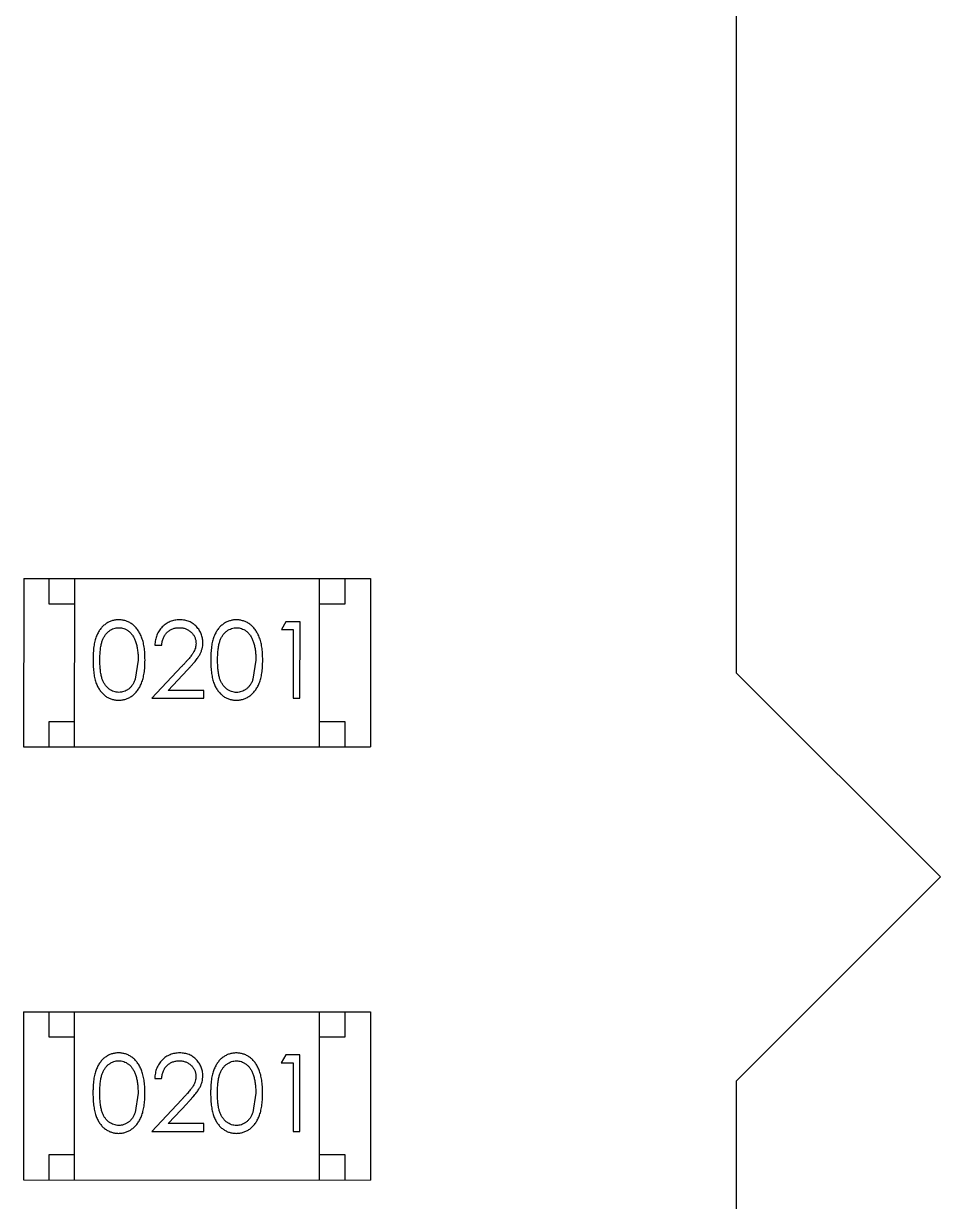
# Model space of a CAD drawing. Header units: millimetres. Extents: x 3 to 124, y -45 to 11.
# Drawn here: x 111.163 to 112.961, y -18.112 to -15.802 of the extents above; entities that cross this region are included whole.
import ezdxf

# ---------------------------------------------------------------- set-up
doc = ezdxf.new("R2010")
doc.units = ezdxf.units.MM
doc.header["$LTSCALE"] = 1.21
doc.header["$MEASUREMENT"] = 0
doc.layers.get('0').update_dxf_attribs({"linetype": 'CONTINUOUS'})

msp = doc.modelspace()

# ---------------------------------------------------------------- linework, layer by layer
at = {"color": 6, "linetype": 'Continuous'}
for p, q in [((112.561, -17.0758), (112.5613, -15.3358)), ((111.1634, -16.8906), (111.1633, -17.2206)), ((111.1634, -16.8906), (111.8434, -16.8907)), ((111.2134, -16.9406), (111.2134, -16.8906)), ((111.2633, -17.2206), (111.2634, -16.8906)), ((111.7433, -17.2207), (111.7434, -16.8907)), ((111.7934, -16.8907), (111.7934, -16.9407)), ((111.8434, -16.8907), (111.8433, -17.2207)), ((111.2634, -16.9406), (111.2134, -16.9406)), ((111.7934, -16.9407), (111.7434, -16.9407)), ((111.6774, -16.9754), (111.6686, -16.9908)), ((111.7052, -16.9754), (111.6774, -16.9754)), ((111.7051, -17.1254), (111.7052, -16.9754)), ((111.6686, -16.9908), (111.6917, -16.9908)), ((111.6917, -16.9908), (111.6917, -17.1254)), ((111.4205, -17.0215), (111.434, -17.0215)), ((111.3878, -17.0504), (111.3822, -17.0881)), ((111.4729, -17.0633), (111.4148, -17.1254)), ((111.4469, -17.11), (111.4844, -17.0699)), ((111.6186, -17.0504), (111.6129, -17.0881)), ((112.961, -17.4758), (112.561, -17.0758)), ((111.5167, -17.11), (111.4469, -17.11)), ((111.5167, -17.1254), (111.5167, -17.11)), ((111.4148, -17.1254), (111.5167, -17.1254)), ((111.6917, -17.1254), (111.7051, -17.1254)), ((111.2133, -17.1706), (111.2633, -17.1706)), ((111.2133, -17.2206), (111.2133, -17.1706)), ((111.7433, -17.1707), (111.7933, -17.1707)), ((111.7933, -17.1707), (111.7933, -17.2207)), ((111.1633, -17.2206), (111.8433, -17.2207)), ((112.5609, -17.8758), (112.961, -17.4758)), ((111.1632, -17.7401), (111.8432, -17.7402)), ((111.1632, -17.7401), (111.1632, -18.0701)), ((111.2132, -17.7901), (111.2132, -17.7401)), ((111.2632, -18.0701), (111.2632, -17.7401)), ((111.7432, -18.0702), (111.7432, -17.7402)), ((111.7932, -17.7402), (111.7932, -17.7902)), ((111.8432, -17.7402), (111.8432, -18.0702)), ((111.2632, -17.7901), (111.2132, -17.7901)), ((111.7932, -17.7902), (111.7432, -17.7902)), ((111.6773, -17.8249), (111.6685, -17.8403)), ((111.705, -17.8249), (111.6773, -17.8249)), ((111.705, -17.9749), (111.705, -17.8249)), ((111.6685, -17.8403), (111.6916, -17.8403)), ((111.6916, -17.8403), (111.6915, -17.9749)), ((111.4204, -17.871), (111.4339, -17.871)), ((112.5606, -19.6158), (112.5609, -17.8758)), ((111.3877, -17.8998), (111.382, -17.9375)), ((111.6185, -17.8999), (111.6128, -17.9376)), ((111.4728, -17.9128), (111.4146, -17.9748)), ((111.4467, -17.9594), (111.4843, -17.9194)), ((111.5165, -17.9595), (111.4467, -17.9594)), ((111.5165, -17.9748), (111.5165, -17.9595)), ((111.4146, -17.9748), (111.5165, -17.9748)), ((111.6915, -17.9749), (111.705, -17.9749)), ((111.2132, -18.0201), (111.2632, -18.0201)), ((111.2132, -18.0701), (111.2132, -18.0201)), ((111.7432, -18.0202), (111.7932, -18.0202)), ((111.7932, -18.0202), (111.7932, -18.0702)), ((111.1632, -18.0701), (111.8432, -18.0702))]:
    msp.add_line(p, q, dxfattribs=at)
for points, knots in [([(111.3496, -16.9715), (111.3484, -16.9715), (111.346, -16.9716), (111.3426, -16.972), (111.3392, -16.9726), (111.3359, -16.9736), (111.3327, -16.9747), (111.3296, -16.9762), (111.3266, -16.9779), (111.3236, -16.9799), (111.3208, -16.9821), (111.3181, -16.9845), (111.3157, -16.9872), (111.3133, -16.9902), (111.3112, -16.9934), (111.3092, -16.9968), (111.3073, -17.0006), (111.3057, -17.0045), (111.3042, -17.0088), (111.3029, -17.0135), (111.3018, -17.0186), (111.3009, -17.0242), (111.3002, -17.0301), (111.2997, -17.0365), (111.2994, -17.0433), (111.2994, -17.048), (111.2994, -17.0504)], [0, 0, 0, 0, 0.033742, 0.066533, 0.099153, 0.13154, 0.164087, 0.196563, 0.229707, 0.263315, 0.297504, 0.331686, 0.366482, 0.4021, 0.438958, 0.476748, 0.515985, 0.556589, 0.599519, 0.645765, 0.695487, 0.748721, 0.805687, 0.866754, 0.931405, 1, 1, 1, 1]), ([(111.4013, -17.0504), (111.4013, -17.0481), (111.4012, -17.0436), (111.4009, -17.0371), (111.4004, -17.0309), (111.3997, -17.025), (111.3987, -17.0195), (111.3976, -17.0144), (111.3961, -17.0097), (111.3945, -17.0052), (111.3927, -17.0012), (111.3908, -16.9973), (111.3887, -16.9938), (111.3865, -16.9905), (111.384, -16.9874), (111.3815, -16.9846), (111.3788, -16.9821), (111.3759, -16.9799), (111.3729, -16.9779), (111.3698, -16.9762), (111.3666, -16.9747), (111.3634, -16.9736), (111.3601, -16.9726), (111.3566, -16.972), (111.3531, -16.9716), (111.3507, -16.9715), (111.3496, -16.9715)], [0, 0, 0, 0, 0.065278, 0.127205, 0.186168, 0.241675, 0.294115, 0.343609, 0.390387, 0.434463, 0.476646, 0.517002, 0.555936, 0.593716, 0.630057, 0.665601, 0.700745, 0.734917, 0.768681, 0.802087, 0.834849, 0.867433, 0.900138, 0.932806, 0.966212, 1, 1, 1, 1]), ([(111.4695, -16.9715), (111.4678, -16.9716), (111.4645, -16.9716), (111.4597, -16.9723), (111.455, -16.9734), (111.4506, -16.9749), (111.4464, -16.977), (111.4424, -16.9794), (111.4386, -16.9822), (111.435, -16.9855), (111.4317, -16.9891), (111.4289, -16.993), (111.4264, -16.9972), (111.4244, -17.0016), (111.4228, -17.0062), (111.4216, -17.0111), (111.4208, -17.0162), (111.4206, -17.0197), (111.4205, -17.0215)], [0, 0, 0, 0, 0.06445, 0.126725, 0.187421, 0.247417, 0.306749, 0.366595, 0.427749, 0.490235, 0.553031, 0.614805, 0.676505, 0.738096, 0.801021, 0.864897, 0.931209, 1, 1, 1, 1]), ([(111.5148, -17.0161), (111.5147, -17.0146), (111.5146, -17.0117), (111.5141, -17.0074), (111.5131, -17.0033), (111.5117, -16.9992), (111.5099, -16.9954), (111.5078, -16.9917), (111.5052, -16.9881), (111.5023, -16.9848), (111.4991, -16.9816), (111.4955, -16.979), (111.4918, -16.9767), (111.4878, -16.9747), (111.4836, -16.9733), (111.4791, -16.9723), (111.4744, -16.9716), (111.4711, -16.9716), (111.4695, -16.9715)], [0, 0, 0, 0, 0.06271, 0.123347, 0.183401, 0.242828, 0.302097, 0.36242, 0.423725, 0.487032, 0.550491, 0.612709, 0.674265, 0.73617, 0.799211, 0.863483, 0.930525, 1, 1, 1, 1]), ([(111.5803, -16.9715), (111.5791, -16.9716), (111.5768, -16.9716), (111.5734, -16.972), (111.57, -16.9727), (111.5667, -16.9736), (111.5635, -16.9748), (111.5604, -16.9762), (111.5573, -16.9779), (111.5544, -16.9799), (111.5516, -16.9821), (111.5489, -16.9846), (111.5464, -16.9873), (111.5441, -16.9902), (111.542, -16.9935), (111.5399, -16.9969), (111.5381, -17.0006), (111.5364, -17.0046), (111.5349, -17.0089), (111.5337, -17.0136), (111.5325, -17.0187), (111.5317, -17.0242), (111.531, -17.0302), (111.5305, -17.0366), (111.5302, -17.0434), (111.5302, -17.048), (111.5302, -17.0504)], [0, 0, 0, 0, 0.033742, 0.066533, 0.099153, 0.13154, 0.164087, 0.196563, 0.229707, 0.263315, 0.297504, 0.331686, 0.366482, 0.4021, 0.438958, 0.476748, 0.515985, 0.556589, 0.599519, 0.645765, 0.695487, 0.748721, 0.805687, 0.866754, 0.931405, 1, 1, 1, 1]), ([(111.6321, -17.0505), (111.6321, -17.0482), (111.632, -17.0437), (111.6317, -17.0371), (111.6312, -17.0309), (111.6304, -17.0251), (111.6295, -17.0196), (111.6283, -17.0145), (111.6269, -17.0097), (111.6253, -17.0053), (111.6235, -17.0012), (111.6216, -16.9974), (111.6195, -16.9938), (111.6172, -16.9905), (111.6148, -16.9875), (111.6122, -16.9847), (111.6095, -16.9822), (111.6066, -16.9799), (111.6037, -16.9779), (111.6006, -16.9762), (111.5974, -16.9748), (111.5942, -16.9736), (111.5908, -16.9727), (111.5874, -16.972), (111.5839, -16.9716), (111.5815, -16.9716), (111.5803, -16.9715)], [0, 0, 0, 0, 0.065278, 0.127205, 0.186168, 0.241675, 0.294115, 0.343609, 0.390387, 0.434463, 0.476646, 0.517002, 0.555936, 0.593716, 0.630057, 0.665601, 0.700745, 0.734917, 0.768681, 0.802087, 0.834849, 0.867433, 0.900138, 0.932806, 0.966212, 1, 1, 1, 1]), ([(111.3128, -17.0503), (111.3129, -17.0483), (111.3129, -17.0444), (111.3131, -17.0388), (111.3135, -17.0335), (111.314, -17.0286), (111.3146, -17.0241), (111.3154, -17.0199), (111.3163, -17.0162), (111.3174, -17.0127), (111.3187, -17.0096), (111.32, -17.0067), (111.3215, -17.004), (111.3232, -17.0015), (111.3249, -16.9992), (111.3268, -16.9971), (111.3288, -16.9951), (111.3317, -16.9929), (111.3354, -16.9905), (111.3401, -16.9884), (111.345, -16.9872), (111.3483, -16.987), (111.35, -16.9869)], [0, 0, 0, 0, 0.073302, 0.142286, 0.206253, 0.266017, 0.321612, 0.372532, 0.419497, 0.462398, 0.502825, 0.541489, 0.579034, 0.615143, 0.650298, 0.684912, 0.718701, 0.752189, 0.817245, 0.879117, 0.939613, 1, 1, 1, 1]), ([(111.35, -16.9869), (111.3516, -16.987), (111.3549, -16.9872), (111.3598, -16.9884), (111.3644, -16.9905), (111.3682, -16.9929), (111.3711, -16.9952), (111.3731, -16.9972), (111.3751, -16.9994), (111.3769, -17.0019), (111.3785, -17.0046), (111.3801, -17.0075), (111.3815, -17.0107), (111.3829, -17.0141), (111.384, -17.0178), (111.3851, -17.0217), (111.3859, -17.0259), (111.3866, -17.0303), (111.3872, -17.035), (111.3876, -17.0399), (111.3878, -17.045), (111.3878, -17.0486), (111.3878, -17.0504)], [0, 0, 0, 0, 0.059689, 0.119507, 0.181075, 0.246162, 0.279894, 0.314468, 0.350403, 0.387474, 0.426147, 0.466624, 0.508745, 0.553328, 0.600058, 0.649177, 0.700552, 0.754894, 0.811825, 0.871514, 0.934319, 1, 1, 1, 1]), ([(111.434, -17.0215), (111.4341, -17.0202), (111.4344, -17.0176), (111.4351, -17.0138), (111.4361, -17.0103), (111.4373, -17.0069), (111.4388, -17.0039), (111.4406, -17.001), (111.4426, -16.9983), (111.4448, -16.996), (111.4473, -16.9939), (111.4499, -16.992), (111.4527, -16.9904), (111.4556, -16.9891), (111.4587, -16.9881), (111.4619, -16.9874), (111.4653, -16.987), (111.4676, -16.9869), (111.4688, -16.9869)], [0, 0, 0, 0, 0.073648, 0.143686, 0.210962, 0.275557, 0.338064, 0.399311, 0.4594, 0.51934, 0.579024, 0.637809, 0.695959, 0.754122, 0.813113, 0.873453, 0.935561, 1, 1, 1, 1]), ([(111.4688, -16.9869), (111.4699, -16.9869), (111.4721, -16.987), (111.4753, -16.9874), (111.4784, -16.9881), (111.4814, -16.9891), (111.4842, -16.9904), (111.4869, -16.9919), (111.4895, -16.9938), (111.4919, -16.9959), (111.4941, -16.9981), (111.496, -17.0006), (111.4977, -17.0031), (111.499, -17.0057), (111.5, -17.0085), (111.5008, -17.0113), (111.5012, -17.0143), (111.5013, -17.0163), (111.5013, -17.0173)], [0, 0, 0, 0, 0.068027, 0.133505, 0.19695, 0.26027, 0.322741, 0.384982, 0.448465, 0.513424, 0.578224, 0.640011, 0.700094, 0.760067, 0.819012, 0.877878, 0.938035, 1, 1, 1, 1]), ([(111.5436, -17.0504), (111.5436, -17.0484), (111.5436, -17.0445), (111.5439, -17.0388), (111.5442, -17.0335), (111.5448, -17.0286), (111.5454, -17.0241), (111.5462, -17.02), (111.5471, -17.0162), (111.5482, -17.0128), (111.5494, -17.0097), (111.5508, -17.0068), (111.5523, -17.0041), (111.5539, -17.0016), (111.5557, -16.9992), (111.5576, -16.9971), (111.5596, -16.9952), (111.5624, -16.9929), (111.5662, -16.9906), (111.5709, -16.9884), (111.5758, -16.9872), (111.5791, -16.987), (111.5808, -16.9869)], [0, 0, 0, 0, 0.073302, 0.142286, 0.206253, 0.266017, 0.321612, 0.372532, 0.419497, 0.462398, 0.502825, 0.541489, 0.579034, 0.615143, 0.650298, 0.684912, 0.718701, 0.752189, 0.817245, 0.879117, 0.939613, 1, 1, 1, 1]), ([(111.5808, -16.9869), (111.5824, -16.987), (111.5857, -16.9872), (111.5905, -16.9884), (111.5952, -16.9906), (111.599, -16.9929), (111.6018, -16.9952), (111.6039, -16.9972), (111.6058, -16.9994), (111.6076, -17.0019), (111.6093, -17.0046), (111.6109, -17.0076), (111.6123, -17.0108), (111.6136, -17.0142), (111.6148, -17.0179), (111.6159, -17.0218), (111.6167, -17.0259), (111.6174, -17.0303), (111.6179, -17.035), (111.6184, -17.0399), (111.6186, -17.0451), (111.6186, -17.0486), (111.6186, -17.0504)], [0, 0, 0, 0, 0.059689, 0.119507, 0.181075, 0.246162, 0.279894, 0.314468, 0.350403, 0.387474, 0.426147, 0.466624, 0.508745, 0.553328, 0.600058, 0.649177, 0.700552, 0.754894, 0.811825, 0.871514, 0.934319, 1, 1, 1, 1]), ([(111.5013, -17.0173), (111.5013, -17.019), (111.5011, -17.0222), (111.5001, -17.027), (111.4984, -17.0316), (111.4964, -17.0354), (111.4944, -17.0386), (111.4925, -17.0412), (111.4901, -17.0442), (111.4875, -17.0474), (111.4844, -17.051), (111.4809, -17.0548), (111.4771, -17.059), (111.4744, -17.0618), (111.4729, -17.0633)], [0, 0, 0, 0, 0.088014, 0.174976, 0.2638, 0.355443, 0.406413, 0.465519, 0.533076, 0.609353, 0.693899, 0.787171, 0.889197, 1, 1, 1, 1]), ([(111.4844, -17.0699), (111.4859, -17.0684), (111.4886, -17.0654), (111.4926, -17.0611), (111.4961, -17.0569), (111.4993, -17.0531), (111.5022, -17.0494), (111.5047, -17.0461), (111.5068, -17.0429), (111.5091, -17.0391), (111.5114, -17.0343), (111.5133, -17.0284), (111.5146, -17.0224), (111.5147, -17.0182), (111.5148, -17.0161)], [0, 0, 0, 0, 0.09953, 0.192079, 0.277712, 0.357454, 0.429648, 0.495771, 0.555538, 0.608657, 0.707578, 0.804328, 0.901298, 1, 1, 1, 1]), ([(111.2994, -17.0504), (111.2994, -17.0528), (111.2994, -17.0574), (111.2997, -17.0642), (111.3002, -17.0705), (111.301, -17.0765), (111.3018, -17.082), (111.3029, -17.0872), (111.3042, -17.0919), (111.3057, -17.0962), (111.3074, -17.1002), (111.3093, -17.104), (111.3113, -17.1074), (111.3135, -17.1106), (111.3158, -17.1136), (111.3183, -17.1163), (111.3209, -17.1188), (111.3237, -17.121), (111.3266, -17.1229), (111.3296, -17.1246), (111.3327, -17.126), (111.3359, -17.1272), (111.3392, -17.1281), (111.3426, -17.1287), (111.346, -17.1291), (111.3483, -17.1292), (111.3495, -17.1292)], [0, 0, 0, 0, 0.068113, 0.132564, 0.193427, 0.250218, 0.303569, 0.353576, 0.400235, 0.443586, 0.484619, 0.524292, 0.56238, 0.599049, 0.63494, 0.669782, 0.704009, 0.737842, 0.771098, 0.803896, 0.836415, 0.868639, 0.900715, 0.933378, 0.966213, 1, 1, 1, 1]), ([(111.35, -17.1138), (111.3483, -17.1137), (111.345, -17.1136), (111.3401, -17.1123), (111.3354, -17.1102), (111.3316, -17.1078), (111.3288, -17.1055), (111.3267, -17.1036), (111.3249, -17.1014), (111.3231, -17.0991), (111.3214, -17.0966), (111.32, -17.0939), (111.3186, -17.091), (111.3174, -17.0879), (111.3163, -17.0845), (111.3154, -17.0807), (111.3146, -17.0766), (111.3139, -17.0721), (111.3135, -17.0672), (111.3131, -17.0619), (111.3129, -17.0562), (111.3129, -17.0523), (111.3128, -17.0503)], [0, 0, 0, 0, 0.060034, 0.120278, 0.182348, 0.247919, 0.281641, 0.315701, 0.350322, 0.385703, 0.421819, 0.459196, 0.497866, 0.538301, 0.58121, 0.628183, 0.679403, 0.734699, 0.794074, 0.858416, 0.927049, 1, 1, 1, 1]), ([(111.3495, -17.1292), (111.3507, -17.1292), (111.3531, -17.1291), (111.3566, -17.1287), (111.36, -17.128), (111.3634, -17.1271), (111.3666, -17.1259), (111.3699, -17.1245), (111.3729, -17.1227), (111.376, -17.1207), (111.3788, -17.1185), (111.3816, -17.1159), (111.3842, -17.1132), (111.3866, -17.1101), (111.3888, -17.1068), (111.3909, -17.1033), (111.3928, -17.0995), (111.3946, -17.0954), (111.3962, -17.091), (111.3975, -17.0862), (111.3987, -17.0812), (111.3997, -17.0757), (111.4004, -17.0699), (111.4009, -17.0637), (111.4012, -17.0572), (111.4013, -17.0527), (111.4013, -17.0504)], [0, 0, 0, 0, 0.033824, 0.067298, 0.10028, 0.133019, 0.165736, 0.198792, 0.232372, 0.266409, 0.301016, 0.336196, 0.371972, 0.408574, 0.446394, 0.485225, 0.525372, 0.567224, 0.611081, 0.65775, 0.70702, 0.759235, 0.814484, 0.873227, 0.934937, 1, 1, 1, 1]), ([(111.5302, -17.0504), (111.5302, -17.0528), (111.5302, -17.0575), (111.5305, -17.0642), (111.531, -17.0706), (111.5317, -17.0765), (111.5326, -17.0821), (111.5337, -17.0872), (111.535, -17.0919), (111.5365, -17.0963), (111.5382, -17.1003), (111.5401, -17.104), (111.5421, -17.1075), (111.5443, -17.1107), (111.5466, -17.1136), (111.549, -17.1164), (111.5517, -17.1188), (111.5545, -17.121), (111.5574, -17.1229), (111.5604, -17.1246), (111.5635, -17.1261), (111.5667, -17.1272), (111.57, -17.1281), (111.5733, -17.1288), (111.5768, -17.1292), (111.5791, -17.1292), (111.5803, -17.1292)], [0, 0, 0, 0, 0.068113, 0.132564, 0.193427, 0.250218, 0.303569, 0.353576, 0.400235, 0.443586, 0.484619, 0.524292, 0.56238, 0.599049, 0.63494, 0.669782, 0.704009, 0.737842, 0.771098, 0.803896, 0.836415, 0.868639, 0.900715, 0.933378, 0.966213, 1, 1, 1, 1]), ([(111.5807, -17.1139), (111.5791, -17.1138), (111.5758, -17.1136), (111.5709, -17.1123), (111.5662, -17.1102), (111.5624, -17.1079), (111.5596, -17.1055), (111.5575, -17.1036), (111.5556, -17.1015), (111.5538, -17.0992), (111.5522, -17.0967), (111.5508, -17.0939), (111.5494, -17.091), (111.5481, -17.0879), (111.5471, -17.0845), (111.5461, -17.0808), (111.5454, -17.0766), (111.5447, -17.0721), (111.5442, -17.0672), (111.5439, -17.0619), (111.5436, -17.0563), (111.5436, -17.0524), (111.5436, -17.0504)], [0, 0, 0, 0, 0.060034, 0.120278, 0.182348, 0.247919, 0.281641, 0.315701, 0.350322, 0.385703, 0.421819, 0.459196, 0.497866, 0.538301, 0.58121, 0.628183, 0.679403, 0.734699, 0.794074, 0.858416, 0.927049, 1, 1, 1, 1]), ([(111.5803, -17.1292), (111.5815, -17.1292), (111.5839, -17.1292), (111.5874, -17.1287), (111.5908, -17.1281), (111.5942, -17.1272), (111.5974, -17.1259), (111.6006, -17.1245), (111.6037, -17.1227), (111.6067, -17.1208), (111.6096, -17.1185), (111.6123, -17.116), (111.6149, -17.1132), (111.6173, -17.1102), (111.6196, -17.1069), (111.6217, -17.1033), (111.6236, -17.0995), (111.6254, -17.0954), (111.627, -17.091), (111.6283, -17.0863), (111.6295, -17.0812), (111.6305, -17.0758), (111.6312, -17.0699), (111.6317, -17.0638), (111.632, -17.0572), (111.6321, -17.0528), (111.6321, -17.0505)], [0, 0, 0, 0, 0.033824, 0.067298, 0.10028, 0.133019, 0.165736, 0.198792, 0.232372, 0.266409, 0.301016, 0.336196, 0.371972, 0.408574, 0.446394, 0.485225, 0.525372, 0.567224, 0.611081, 0.65775, 0.70702, 0.759235, 0.814484, 0.873227, 0.934937, 1, 1, 1, 1]), ([(111.3822, -17.0881), (111.3818, -17.0891), (111.381, -17.0912), (111.3797, -17.0941), (111.3782, -17.0968), (111.3766, -17.0993), (111.3749, -17.1017), (111.373, -17.1038), (111.371, -17.1057), (111.3682, -17.1079), (111.3645, -17.1103), (111.3598, -17.1123), (111.355, -17.1136), (111.3516, -17.1137), (111.35, -17.1138)], [0, 0, 0, 0, 0.075949, 0.148549, 0.218996, 0.286119, 0.351826, 0.416074, 0.478265, 0.540325, 0.660405, 0.774606, 0.887187, 1, 1, 1, 1]), ([(111.6129, -17.0881), (111.6125, -17.0892), (111.6118, -17.0912), (111.6105, -17.0941), (111.609, -17.0969), (111.6074, -17.0994), (111.6056, -17.1017), (111.6038, -17.1038), (111.6018, -17.1057), (111.599, -17.108), (111.5953, -17.1103), (111.5906, -17.1123), (111.5857, -17.1137), (111.5824, -17.1138), (111.5807, -17.1139)], [0, 0, 0, 0, 0.075949, 0.148549, 0.218996, 0.286119, 0.351826, 0.416074, 0.478265, 0.540325, 0.660405, 0.774606, 0.887187, 1, 1, 1, 1]), ([(111.3494, -17.821), (111.3482, -17.821), (111.3459, -17.821), (111.3424, -17.8214), (111.3391, -17.8221), (111.3358, -17.823), (111.3326, -17.8242), (111.3294, -17.8256), (111.3264, -17.8274), (111.3234, -17.8293), (111.3206, -17.8315), (111.318, -17.834), (111.3155, -17.8367), (111.3132, -17.8397), (111.311, -17.8429), (111.309, -17.8463), (111.3072, -17.85), (111.3055, -17.854), (111.304, -17.8583), (111.3027, -17.863), (111.3016, -17.8681), (111.3008, -17.8736), (111.3001, -17.8796), (111.2996, -17.886), (111.2993, -17.8928), (111.2992, -17.8975), (111.2992, -17.8999)], [0, 0, 0, 0, 0.033742, 0.066533, 0.099153, 0.13154, 0.164087, 0.196563, 0.229707, 0.263315, 0.297504, 0.331686, 0.366482, 0.4021, 0.438958, 0.476748, 0.515985, 0.556589, 0.599519, 0.645765, 0.695487, 0.748721, 0.805687, 0.866754, 0.931405, 1, 1, 1, 1]), ([(111.4012, -17.8999), (111.4011, -17.8976), (111.4011, -17.8931), (111.4008, -17.8865), (111.4003, -17.8803), (111.3995, -17.8745), (111.3986, -17.869), (111.3974, -17.8639), (111.396, -17.8591), (111.3944, -17.8547), (111.3926, -17.8506), (111.3907, -17.8468), (111.3885, -17.8432), (111.3863, -17.8399), (111.3839, -17.8369), (111.3813, -17.8341), (111.3786, -17.8316), (111.3757, -17.8294), (111.3728, -17.8274), (111.3697, -17.8257), (111.3665, -17.8242), (111.3632, -17.823), (111.3599, -17.8221), (111.3565, -17.8214), (111.353, -17.821), (111.3506, -17.821), (111.3494, -17.821)], [0, 0, 0, 0, 0.065278, 0.127205, 0.186168, 0.241675, 0.294115, 0.343609, 0.390387, 0.434463, 0.476646, 0.517002, 0.555936, 0.593716, 0.630057, 0.665601, 0.700745, 0.734917, 0.768681, 0.802087, 0.834849, 0.867433, 0.900138, 0.932806, 0.966212, 1, 1, 1, 1]), ([(111.4693, -17.821), (111.4676, -17.821), (111.4644, -17.8211), (111.4595, -17.8218), (111.4549, -17.8229), (111.4505, -17.8244), (111.4463, -17.8264), (111.4422, -17.8288), (111.4384, -17.8317), (111.4349, -17.835), (111.4316, -17.8386), (111.4287, -17.8425), (111.4263, -17.8467), (111.4243, -17.8511), (111.4226, -17.8557), (111.4215, -17.8606), (111.4207, -17.8657), (111.4205, -17.8692), (111.4204, -17.871)], [0, 0, 0, 0, 0.06445, 0.126725, 0.187421, 0.247417, 0.306749, 0.366595, 0.427749, 0.490235, 0.553031, 0.614805, 0.676505, 0.738096, 0.801021, 0.864897, 0.931209, 1, 1, 1, 1]), ([(111.5146, -17.8656), (111.5146, -17.8641), (111.5145, -17.8612), (111.5139, -17.8569), (111.5129, -17.8527), (111.5116, -17.8487), (111.5098, -17.8449), (111.5076, -17.8412), (111.5051, -17.8376), (111.5021, -17.8342), (111.4989, -17.8311), (111.4954, -17.8284), (111.4916, -17.8261), (111.4877, -17.8242), (111.4834, -17.8228), (111.4789, -17.8218), (111.4742, -17.8211), (111.471, -17.821), (111.4693, -17.821)], [0, 0, 0, 0, 0.06271, 0.123347, 0.183401, 0.242828, 0.302097, 0.36242, 0.423725, 0.487032, 0.550491, 0.612709, 0.674265, 0.73617, 0.799211, 0.863483, 0.930525, 1, 1, 1, 1]), ([(111.5802, -17.821), (111.579, -17.821), (111.5767, -17.8211), (111.5732, -17.8215), (111.5698, -17.8221), (111.5665, -17.8231), (111.5633, -17.8242), (111.5602, -17.8257), (111.5572, -17.8274), (111.5542, -17.8294), (111.5514, -17.8316), (111.5487, -17.834), (111.5463, -17.8367), (111.5439, -17.8397), (111.5418, -17.8429), (111.5398, -17.8463), (111.5379, -17.8501), (111.5363, -17.854), (111.5348, -17.8583), (111.5335, -17.863), (111.5324, -17.8681), (111.5315, -17.8737), (111.5309, -17.8796), (111.5304, -17.886), (111.53, -17.8928), (111.53, -17.8975), (111.53, -17.8999)], [0, 0, 0, 0, 0.033742, 0.066533, 0.099153, 0.13154, 0.164087, 0.196563, 0.229707, 0.263315, 0.297504, 0.331686, 0.366482, 0.4021, 0.438958, 0.476748, 0.515985, 0.556589, 0.599519, 0.645765, 0.695487, 0.748721, 0.805687, 0.866754, 0.931405, 1, 1, 1, 1]), ([(111.6319, -17.8999), (111.6319, -17.8976), (111.6318, -17.8931), (111.6316, -17.8866), (111.631, -17.8804), (111.6303, -17.8745), (111.6293, -17.869), (111.6282, -17.8639), (111.6267, -17.8592), (111.6252, -17.8547), (111.6233, -17.8507), (111.6214, -17.8468), (111.6193, -17.8433), (111.6171, -17.84), (111.6146, -17.8369), (111.6121, -17.8341), (111.6094, -17.8316), (111.6065, -17.8294), (111.6035, -17.8274), (111.6004, -17.8257), (111.5973, -17.8242), (111.594, -17.8231), (111.5907, -17.8221), (111.5872, -17.8215), (111.5837, -17.8211), (111.5814, -17.821), (111.5802, -17.821)], [0, 0, 0, 0, 0.065278, 0.127205, 0.186168, 0.241675, 0.294115, 0.343609, 0.390387, 0.434463, 0.476646, 0.517002, 0.555936, 0.593716, 0.630057, 0.665601, 0.700745, 0.734917, 0.768681, 0.802087, 0.834849, 0.867433, 0.900138, 0.932806, 0.966212, 1, 1, 1, 1]), ([(111.3127, -17.8998), (111.3127, -17.8978), (111.3127, -17.8939), (111.313, -17.8882), (111.3133, -17.8829), (111.3138, -17.878), (111.3144, -17.8735), (111.3153, -17.8694), (111.3162, -17.8656), (111.3173, -17.8622), (111.3185, -17.8591), (111.3199, -17.8562), (111.3214, -17.8535), (111.323, -17.851), (111.3247, -17.8486), (111.3266, -17.8465), (111.3287, -17.8446), (111.3315, -17.8423), (111.3353, -17.84), (111.34, -17.8378), (111.3449, -17.8366), (111.3482, -17.8364), (111.3498, -17.8363)], [0, 0, 0, 0, 0.073302, 0.142286, 0.206253, 0.266017, 0.321612, 0.372532, 0.419497, 0.462398, 0.502825, 0.541489, 0.579034, 0.615143, 0.650298, 0.684912, 0.718701, 0.752189, 0.817245, 0.879117, 0.939613, 1, 1, 1, 1]), ([(111.3498, -17.8363), (111.3515, -17.8364), (111.3548, -17.8366), (111.3596, -17.8378), (111.3643, -17.84), (111.368, -17.8423), (111.3709, -17.8446), (111.3729, -17.8466), (111.3749, -17.8488), (111.3767, -17.8513), (111.3784, -17.854), (111.3799, -17.857), (111.3814, -17.8602), (111.3827, -17.8636), (111.3839, -17.8673), (111.3849, -17.8712), (111.3857, -17.8753), (111.3865, -17.8797), (111.387, -17.8844), (111.3875, -17.8893), (111.3876, -17.8945), (111.3877, -17.898), (111.3877, -17.8998)], [0, 0, 0, 0, 0.059689, 0.119507, 0.181075, 0.246162, 0.279894, 0.314468, 0.350403, 0.387474, 0.426147, 0.466624, 0.508745, 0.553328, 0.600058, 0.649177, 0.700552, 0.754894, 0.811825, 0.871514, 0.934319, 1, 1, 1, 1]), ([(111.4339, -17.871), (111.434, -17.8696), (111.4342, -17.867), (111.435, -17.8633), (111.4359, -17.8597), (111.4372, -17.8564), (111.4387, -17.8533), (111.4404, -17.8504), (111.4424, -17.8478), (111.4447, -17.8454), (111.4471, -17.8433), (111.4497, -17.8414), (111.4525, -17.8399), (111.4555, -17.8386), (111.4585, -17.8376), (111.4618, -17.8369), (111.4651, -17.8365), (111.4675, -17.8364), (111.4686, -17.8364)], [0, 0, 0, 0, 0.073648, 0.143686, 0.210962, 0.275557, 0.338064, 0.399311, 0.4594, 0.51934, 0.579024, 0.637809, 0.695959, 0.754122, 0.813113, 0.873453, 0.935561, 1, 1, 1, 1]), ([(111.4686, -17.8364), (111.4697, -17.8364), (111.472, -17.8365), (111.4752, -17.8369), (111.4783, -17.8376), (111.4813, -17.8386), (111.4841, -17.8398), (111.4868, -17.8414), (111.4893, -17.8432), (111.4918, -17.8453), (111.494, -17.8476), (111.4959, -17.85), (111.4975, -17.8525), (111.4989, -17.8552), (111.4999, -17.8579), (111.5006, -17.8608), (111.5011, -17.8637), (111.5011, -17.8658), (111.5012, -17.8668)], [0, 0, 0, 0, 0.068027, 0.133505, 0.19695, 0.26027, 0.322741, 0.384982, 0.448465, 0.513424, 0.578224, 0.640011, 0.700094, 0.760067, 0.819012, 0.877878, 0.938035, 1, 1, 1, 1]), ([(111.5435, -17.8998), (111.5435, -17.8978), (111.5435, -17.8939), (111.5437, -17.8883), (111.5441, -17.883), (111.5446, -17.8781), (111.5452, -17.8736), (111.546, -17.8694), (111.5469, -17.8657), (111.548, -17.8622), (111.5493, -17.8591), (111.5506, -17.8562), (111.5521, -17.8535), (111.5538, -17.851), (111.5555, -17.8487), (111.5574, -17.8466), (111.5594, -17.8446), (111.5623, -17.8424), (111.566, -17.84), (111.5707, -17.8379), (111.5756, -17.8367), (111.579, -17.8365), (111.5806, -17.8364)], [0, 0, 0, 0, 0.073302, 0.142286, 0.206253, 0.266017, 0.321612, 0.372532, 0.419497, 0.462398, 0.502825, 0.541489, 0.579034, 0.615143, 0.650298, 0.684912, 0.718701, 0.752189, 0.817245, 0.879117, 0.939613, 1, 1, 1, 1]), ([(111.5806, -17.8364), (111.5823, -17.8365), (111.5855, -17.8367), (111.5904, -17.8379), (111.5951, -17.84), (111.5988, -17.8424), (111.6017, -17.8447), (111.6037, -17.8467), (111.6057, -17.8489), (111.6075, -17.8514), (111.6092, -17.8541), (111.6107, -17.857), (111.6122, -17.8602), (111.6135, -17.8636), (111.6146, -17.8673), (111.6157, -17.8712), (111.6165, -17.8754), (111.6173, -17.8798), (111.6178, -17.8845), (111.6182, -17.8894), (111.6184, -17.8945), (111.6184, -17.8981), (111.6185, -17.8999)], [0, 0, 0, 0, 0.059689, 0.119507, 0.181075, 0.246162, 0.279894, 0.314468, 0.350403, 0.387474, 0.426147, 0.466624, 0.508745, 0.553328, 0.600058, 0.649177, 0.700552, 0.754894, 0.811825, 0.871514, 0.934319, 1, 1, 1, 1]), ([(111.5012, -17.8668), (111.5011, -17.8684), (111.501, -17.8716), (111.4999, -17.8764), (111.4982, -17.8811), (111.4963, -17.8849), (111.4942, -17.888), (111.4923, -17.8907), (111.49, -17.8936), (111.4873, -17.8969), (111.4842, -17.9004), (111.4808, -17.9043), (111.4769, -17.9084), (111.4742, -17.9113), (111.4728, -17.9128)], [0, 0, 0, 0, 0.088014, 0.174976, 0.2638, 0.355443, 0.406413, 0.465519, 0.533076, 0.609353, 0.693899, 0.787171, 0.889197, 1, 1, 1, 1]), ([(111.4843, -17.9194), (111.4857, -17.9179), (111.4885, -17.9149), (111.4924, -17.9105), (111.496, -17.9064), (111.4992, -17.9025), (111.502, -17.8989), (111.5045, -17.8955), (111.5066, -17.8924), (111.5089, -17.8885), (111.5113, -17.8838), (111.5132, -17.8779), (111.5144, -17.8718), (111.5146, -17.8677), (111.5146, -17.8656)], [0, 0, 0, 0, 0.09953, 0.192079, 0.277712, 0.357454, 0.429648, 0.495771, 0.555538, 0.608657, 0.707578, 0.804328, 0.901298, 1, 1, 1, 1]), ([(111.2992, -17.8999), (111.2992, -17.9022), (111.2993, -17.9069), (111.2996, -17.9136), (111.3001, -17.92), (111.3008, -17.9259), (111.3017, -17.9315), (111.3027, -17.9366), (111.3041, -17.9414), (111.3056, -17.9457), (111.3073, -17.9497), (111.3091, -17.9534), (111.3111, -17.9569), (111.3133, -17.9601), (111.3156, -17.9631), (111.3181, -17.9658), (111.3208, -17.9682), (111.3235, -17.9704), (111.3265, -17.9723), (111.3295, -17.974), (111.3326, -17.9755), (111.3358, -17.9766), (111.339, -17.9775), (111.3424, -17.9782), (111.3459, -17.9786), (111.3482, -17.9786), (111.3494, -17.9787)], [0, 0, 0, 0, 0.068113, 0.132564, 0.193427, 0.250218, 0.303569, 0.353576, 0.400235, 0.443586, 0.484619, 0.524292, 0.56238, 0.599049, 0.63494, 0.669782, 0.704009, 0.737842, 0.771098, 0.803896, 0.836415, 0.868639, 0.900715, 0.933378, 0.966213, 1, 1, 1, 1]), ([(111.3498, -17.9633), (111.3482, -17.9632), (111.3449, -17.963), (111.34, -17.9617), (111.3353, -17.9596), (111.3315, -17.9573), (111.3286, -17.955), (111.3266, -17.953), (111.3247, -17.9509), (111.3229, -17.9486), (111.3213, -17.9461), (111.3198, -17.9434), (111.3185, -17.9405), (111.3172, -17.9373), (111.3161, -17.9339), (111.3152, -17.9302), (111.3145, -17.926), (111.3138, -17.9215), (111.3133, -17.9166), (111.313, -17.9113), (111.3127, -17.9057), (111.3127, -17.9018), (111.3127, -17.8998)], [0, 0, 0, 0, 0.060034, 0.120278, 0.182348, 0.247919, 0.281641, 0.315701, 0.350322, 0.385703, 0.421819, 0.459196, 0.497866, 0.538301, 0.58121, 0.628183, 0.679403, 0.734699, 0.794074, 0.858416, 0.927049, 1, 1, 1, 1]), ([(111.3494, -17.9787), (111.3506, -17.9786), (111.3529, -17.9786), (111.3565, -17.9782), (111.3599, -17.9775), (111.3632, -17.9766), (111.3665, -17.9754), (111.3697, -17.9739), (111.3728, -17.9722), (111.3758, -17.9702), (111.3787, -17.9679), (111.3814, -17.9654), (111.384, -17.9626), (111.3864, -17.9596), (111.3887, -17.9563), (111.3907, -17.9527), (111.3927, -17.9489), (111.3945, -17.9448), (111.3961, -17.9405), (111.3974, -17.9357), (111.3986, -17.9306), (111.3995, -17.9252), (111.4002, -17.9194), (111.4008, -17.9132), (111.4011, -17.9066), (111.4011, -17.9022), (111.4012, -17.8999)], [0, 0, 0, 0, 0.033824, 0.067298, 0.10028, 0.133019, 0.165736, 0.198792, 0.232372, 0.266409, 0.301016, 0.336196, 0.371972, 0.408574, 0.446394, 0.485225, 0.525372, 0.567224, 0.611081, 0.65775, 0.70702, 0.759235, 0.814484, 0.873227, 0.934937, 1, 1, 1, 1]), ([(111.53, -17.8999), (111.53, -17.9023), (111.53, -17.9069), (111.5303, -17.9137), (111.5308, -17.92), (111.5316, -17.926), (111.5325, -17.9315), (111.5335, -17.9367), (111.5348, -17.9414), (111.5363, -17.9457), (111.538, -17.9497), (111.5399, -17.9535), (111.5419, -17.9569), (111.5441, -17.9601), (111.5464, -17.9631), (111.5489, -17.9658), (111.5515, -17.9683), (111.5543, -17.9705), (111.5572, -17.9724), (111.5603, -17.9741), (111.5633, -17.9755), (111.5665, -17.9767), (111.5698, -17.9776), (111.5732, -17.9782), (111.5766, -17.9786), (111.579, -17.9787), (111.5801, -17.9787)], [0, 0, 0, 0, 0.068113, 0.132564, 0.193427, 0.250218, 0.303569, 0.353576, 0.400235, 0.443586, 0.484619, 0.524292, 0.56238, 0.599049, 0.63494, 0.669782, 0.704009, 0.737842, 0.771098, 0.803896, 0.836415, 0.868639, 0.900715, 0.933378, 0.966213, 1, 1, 1, 1]), ([(111.5806, -17.9633), (111.5789, -17.9632), (111.5756, -17.9631), (111.5708, -17.9618), (111.566, -17.9597), (111.5623, -17.9573), (111.5594, -17.955), (111.5574, -17.9531), (111.5555, -17.9509), (111.5537, -17.9486), (111.5521, -17.9461), (111.5506, -17.9434), (111.5492, -17.9405), (111.548, -17.9374), (111.5469, -17.934), (111.546, -17.9302), (111.5452, -17.9261), (111.5445, -17.9216), (111.5441, -17.9167), (111.5437, -17.9114), (111.5435, -17.9057), (111.5435, -17.9018), (111.5435, -17.8998)], [0, 0, 0, 0, 0.060034, 0.120278, 0.182348, 0.247919, 0.281641, 0.315701, 0.350322, 0.385703, 0.421819, 0.459196, 0.497866, 0.538301, 0.58121, 0.628183, 0.679403, 0.734699, 0.794074, 0.858416, 0.927049, 1, 1, 1, 1]), ([(111.5801, -17.9787), (111.5813, -17.9787), (111.5837, -17.9786), (111.5872, -17.9782), (111.5907, -17.9775), (111.594, -17.9766), (111.5973, -17.9754), (111.6005, -17.974), (111.6036, -17.9722), (111.6066, -17.9702), (111.6095, -17.968), (111.6122, -17.9654), (111.6148, -17.9627), (111.6172, -17.9596), (111.6194, -17.9563), (111.6215, -17.9528), (111.6234, -17.949), (111.6252, -17.9449), (111.6268, -17.9405), (111.6282, -17.9357), (111.6293, -17.9307), (111.6303, -17.9252), (111.631, -17.9194), (111.6316, -17.9132), (111.6318, -17.9067), (111.6319, -17.9022), (111.6319, -17.8999)], [0, 0, 0, 0, 0.033824, 0.067298, 0.10028, 0.133019, 0.165736, 0.198792, 0.232372, 0.266409, 0.301016, 0.336196, 0.371972, 0.408574, 0.446394, 0.485225, 0.525372, 0.567224, 0.611081, 0.65775, 0.70702, 0.759235, 0.814484, 0.873227, 0.934937, 1, 1, 1, 1]), ([(111.382, -17.9375), (111.3816, -17.9386), (111.3809, -17.9406), (111.3795, -17.9436), (111.3781, -17.9463), (111.3765, -17.9488), (111.3747, -17.9511), (111.3729, -17.9532), (111.3709, -17.9552), (111.368, -17.9574), (111.3644, -17.9598), (111.3597, -17.9617), (111.3548, -17.9631), (111.3515, -17.9632), (111.3498, -17.9633)], [0, 0, 0, 0, 0.075949, 0.148549, 0.218996, 0.286119, 0.351826, 0.416074, 0.478265, 0.540325, 0.660405, 0.774606, 0.887187, 1, 1, 1, 1]), ([(111.6128, -17.9376), (111.6124, -17.9386), (111.6116, -17.9407), (111.6103, -17.9436), (111.6088, -17.9463), (111.6072, -17.9488), (111.6055, -17.9511), (111.6036, -17.9533), (111.6016, -17.9552), (111.5988, -17.9574), (111.5951, -17.9598), (111.5904, -17.9618), (111.5856, -17.9631), (111.5823, -17.9632), (111.5806, -17.9633)], [0, 0, 0, 0, 0.075949, 0.148549, 0.218996, 0.286119, 0.351826, 0.416074, 0.478265, 0.540325, 0.660405, 0.774606, 0.887187, 1, 1, 1, 1])]:
    msp.add_open_spline(points, degree=3, knots=knots, dxfattribs=at)

doc.saveas('drawing.dxf')
